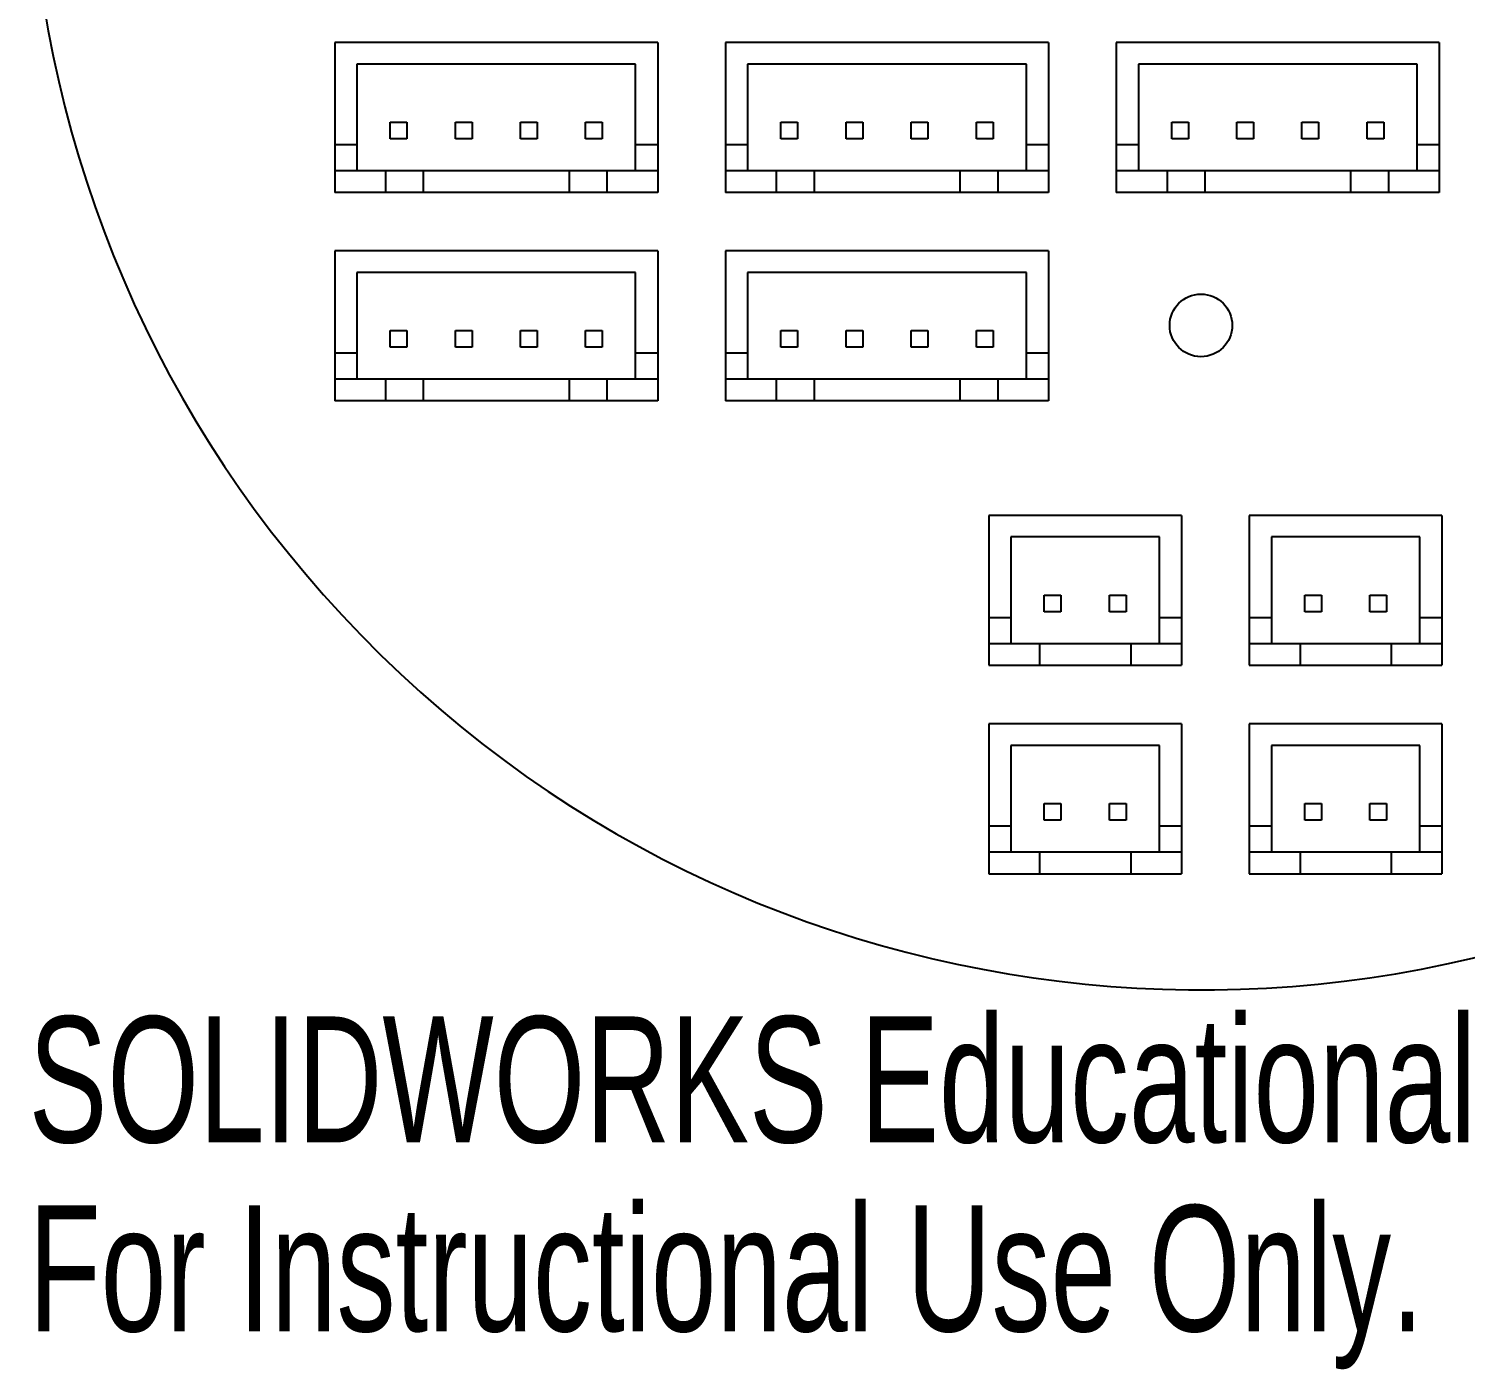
# Model space of a CAD drawing. Header units: millimetres. Extents: x -45 to 54, y -60 to 45.
# Drawn here: x -45 to 10.1, y -59.6 to -8.1 of the extents above; entities that cross this region are included whole.
import ezdxf

# ---------------------------------------------------------------- set-up
doc = ezdxf.new("R2010")
doc.units = ezdxf.units.MM
doc.styles.add('SLDTEXTSTYLE0', font='TXT', dxfattribs={"width": 0.7})

msp = doc.modelspace()

# ---------------------------------------------------------------- linework, layer by layer
at = {"color": 7, "linetype": 'Continuous', "lineweight": 25}
for p, q in [((-20.852, -8.642), (-33.252, -8.642)), ((-33.252, -8.642), (-33.252, -14.392)), ((-20.852, -8.642), (-20.852, -14.392)), ((-5.852, -8.642), (-18.252, -8.642)), ((-18.252, -8.642), (-18.252, -14.392)), ((-5.852, -8.642), (-5.852, -14.392)), ((9.148, -8.642), (-3.252, -8.642)), ((-3.252, -8.642), (-3.252, -14.392)), ((9.148, -8.642), (9.148, -14.392)), ((-21.702, -9.467), (-32.402, -9.467)), ((-32.402, -9.467), (-32.402, -13.567)), ((-21.702, -13.567), (-21.702, -9.467)), ((-6.702, -9.467), (-17.402, -9.467)), ((-17.402, -9.467), (-17.402, -13.567)), ((-6.702, -13.567), (-6.702, -9.467)), ((8.298, -9.467), (-2.402, -9.467)), ((-2.402, -9.467), (-2.402, -13.567)), ((8.298, -13.567), (8.298, -9.467)), ((-31.122, -11.697), (-30.482, -11.697)), ((-31.122, -12.337), (-31.122, -11.697)), ((-30.482, -11.697), (-30.482, -12.337)), ((-28.622, -12.337), (-28.622, -11.697)), ((-28.622, -11.697), (-27.982, -11.697)), ((-27.982, -11.697), (-27.982, -12.337)), ((-26.122, -12.337), (-26.122, -11.697)), ((-26.122, -11.697), (-25.482, -11.697)), ((-25.482, -11.697), (-25.482, -12.337)), ((-23.622, -12.337), (-23.622, -11.697)), ((-23.622, -11.697), (-22.982, -11.697)), ((-22.982, -11.697), (-22.982, -12.337)), ((-16.122, -12.337), (-16.122, -11.697)), ((-16.122, -11.697), (-15.482, -11.697)), ((-15.482, -11.697), (-15.482, -12.337)), ((-13.622, -11.697), (-12.982, -11.697)), ((-13.622, -12.337), (-13.622, -11.697)), ((-12.982, -11.697), (-12.982, -12.337)), ((-11.122, -12.337), (-11.122, -11.697)), ((-11.122, -11.697), (-10.482, -11.697)), ((-10.482, -11.697), (-10.482, -12.337)), ((-8.622, -11.697), (-7.982, -11.697)), ((-8.622, -12.337), (-8.622, -11.697)), ((-7.982, -11.697), (-7.982, -12.337)), ((-1.122, -12.337), (-1.122, -11.697)), ((-1.122, -11.697), (-0.482, -11.697)), ((-0.482, -11.697), (-0.482, -12.337)), ((1.378, -11.697), (2.018, -11.697)), ((1.378, -12.337), (1.378, -11.697)), ((2.018, -11.697), (2.018, -12.337)), ((3.878, -12.337), (3.878, -11.697)), ((3.878, -11.697), (4.518, -11.697)), ((4.518, -11.697), (4.518, -12.337)), ((6.378, -11.697), (7.018, -11.697)), ((6.378, -12.337), (6.378, -11.697)), ((7.018, -11.697), (7.018, -12.337)), ((-32.402, -12.567), (-33.252, -12.567)), ((-30.482, -12.337), (-31.122, -12.337)), ((-27.982, -12.337), (-28.622, -12.337)), ((-25.482, -12.337), (-26.122, -12.337)), ((-22.982, -12.337), (-23.622, -12.337)), ((-20.852, -12.567), (-21.702, -12.567)), ((-17.402, -12.567), (-18.252, -12.567)), ((-15.482, -12.337), (-16.122, -12.337)), ((-12.982, -12.337), (-13.622, -12.337)), ((-10.482, -12.337), (-11.122, -12.337)), ((-7.982, -12.337), (-8.622, -12.337)), ((-5.852, -12.567), (-6.702, -12.567)), ((-2.402, -12.567), (-3.252, -12.567)), ((-0.482, -12.337), (-1.122, -12.337)), ((2.018, -12.337), (1.378, -12.337)), ((4.518, -12.337), (3.878, -12.337)), ((7.018, -12.337), (6.378, -12.337)), ((9.148, -12.567), (8.298, -12.567)), ((-20.852, -13.567), (-33.252, -13.567)), ((-31.302, -13.567), (-31.302, -14.392)), ((-29.852, -13.567), (-29.852, -14.392)), ((-24.252, -13.567), (-24.252, -14.392)), ((-22.802, -13.567), (-22.802, -14.392)), ((-5.852, -13.567), (-18.252, -13.567)), ((-16.302, -13.567), (-16.302, -14.392)), ((-14.852, -13.567), (-14.852, -14.392)), ((-9.252, -13.567), (-9.252, -14.392)), ((-7.802, -13.567), (-7.802, -14.392)), ((9.148, -13.567), (-3.252, -13.567)), ((-1.302, -13.567), (-1.302, -14.392)), ((0.148, -13.567), (0.148, -14.392)), ((5.748, -13.567), (5.748, -14.392)), ((7.198, -13.567), (7.198, -14.392)), ((-20.852, -14.392), (-33.252, -14.392)), ((-5.852, -14.392), (-18.252, -14.392)), ((9.148, -14.392), (-3.252, -14.392)), ((-20.852, -16.642), (-33.252, -16.642)), ((-33.252, -16.642), (-33.252, -22.392)), ((-20.852, -16.642), (-20.852, -22.392)), ((-5.852, -16.642), (-18.252, -16.642)), ((-18.252, -16.642), (-18.252, -22.392)), ((-5.852, -16.642), (-5.852, -22.392)), ((-21.702, -17.467), (-32.402, -17.467)), ((-32.402, -17.467), (-32.402, -21.567)), ((-21.702, -21.567), (-21.702, -17.467)), ((-6.702, -17.467), (-17.402, -17.467)), ((-17.402, -17.467), (-17.402, -21.567)), ((-6.702, -21.567), (-6.702, -17.467)), ((-31.122, -20.337), (-31.122, -19.697)), ((-31.122, -19.697), (-30.482, -19.697)), ((-30.482, -19.697), (-30.482, -20.337)), ((-28.622, -20.337), (-28.622, -19.697)), ((-28.622, -19.697), (-27.982, -19.697)), ((-27.982, -19.697), (-27.982, -20.337)), ((-26.122, -19.697), (-25.482, -19.697)), ((-26.122, -20.337), (-26.122, -19.697)), ((-25.482, -19.697), (-25.482, -20.337)), ((-23.622, -20.337), (-23.622, -19.697)), ((-23.622, -19.697), (-22.982, -19.697)), ((-22.982, -19.697), (-22.982, -20.337)), ((-16.122, -20.337), (-16.122, -19.697)), ((-16.122, -19.697), (-15.482, -19.697)), ((-15.482, -19.697), (-15.482, -20.337)), ((-13.622, -20.337), (-13.622, -19.697)), ((-13.622, -19.697), (-12.982, -19.697)), ((-12.982, -19.697), (-12.982, -20.337)), ((-11.122, -20.337), (-11.122, -19.697)), ((-11.122, -19.697), (-10.482, -19.697)), ((-10.482, -19.697), (-10.482, -20.337)), ((-8.622, -19.697), (-7.982, -19.697)), ((-8.622, -20.337), (-8.622, -19.697)), ((-7.982, -19.697), (-7.982, -20.337)), ((-30.482, -20.337), (-31.122, -20.337)), ((-27.982, -20.337), (-28.622, -20.337)), ((-25.482, -20.337), (-26.122, -20.337)), ((-22.982, -20.337), (-23.622, -20.337)), ((-15.482, -20.337), (-16.122, -20.337)), ((-12.982, -20.337), (-13.622, -20.337)), ((-10.482, -20.337), (-11.122, -20.337)), ((-7.982, -20.337), (-8.622, -20.337)), ((-32.402, -20.567), (-33.252, -20.567)), ((-20.852, -20.567), (-21.702, -20.567)), ((-17.402, -20.567), (-18.252, -20.567)), ((-5.852, -20.567), (-6.702, -20.567)), ((-20.852, -21.567), (-33.252, -21.567)), ((-31.302, -21.567), (-31.302, -22.392)), ((-29.852, -21.567), (-29.852, -22.392)), ((-24.252, -21.567), (-24.252, -22.392)), ((-22.802, -21.567), (-22.802, -22.392)), ((-5.852, -21.567), (-18.252, -21.567)), ((-16.302, -21.567), (-16.302, -22.392)), ((-14.852, -21.567), (-14.852, -22.392)), ((-9.252, -21.567), (-9.252, -22.392)), ((-7.802, -21.567), (-7.802, -22.392)), ((-20.852, -22.392), (-33.252, -22.392)), ((-5.852, -22.392), (-18.252, -22.392)), ((-0.746, -26.791), (-8.146, -26.791)), ((-8.146, -26.791), (-8.146, -32.541)), ((-0.746, -26.791), (-0.746, -32.541)), ((9.254, -26.791), (1.854, -26.791)), ((1.854, -26.791), (1.854, -32.541)), ((9.254, -26.791), (9.254, -32.541)), ((-1.596, -27.616), (-7.296, -27.616)), ((-7.296, -27.616), (-7.296, -31.716)), ((-1.596, -31.716), (-1.596, -27.616)), ((8.404, -27.616), (2.704, -27.616)), ((2.704, -27.616), (2.704, -31.716)), ((8.404, -31.716), (8.404, -27.616)), ((-6.016, -30.486), (-6.016, -29.846)), ((-6.016, -29.846), (-5.376, -29.846)), ((-5.376, -29.846), (-5.376, -30.486)), ((-3.516, -30.486), (-3.516, -29.846)), ((-3.516, -29.846), (-2.876, -29.846)), ((-2.876, -29.846), (-2.876, -30.486)), ((3.984, -30.486), (3.984, -29.846)), ((3.984, -29.846), (4.624, -29.846)), ((4.624, -29.846), (4.624, -30.486)), ((6.484, -30.486), (6.484, -29.846)), ((6.484, -29.846), (7.124, -29.846)), ((7.124, -29.846), (7.124, -30.486)), ((-7.296, -30.716), (-8.146, -30.716)), ((-5.376, -30.486), (-6.016, -30.486)), ((-2.876, -30.486), (-3.516, -30.486)), ((-0.746, -30.716), (-1.596, -30.716)), ((2.704, -30.716), (1.854, -30.716)), ((4.624, -30.486), (3.984, -30.486)), ((7.124, -30.486), (6.484, -30.486)), ((9.254, -30.716), (8.404, -30.716)), ((-0.746, -31.716), (-8.146, -31.716)), ((-6.196, -31.716), (-6.196, -32.541)), ((-2.696, -31.716), (-2.696, -32.541)), ((9.254, -31.716), (1.854, -31.716)), ((3.804, -31.716), (3.804, -32.541)), ((7.304, -31.716), (7.304, -32.541)), ((-8.146, -32.541), (-0.746, -32.541)), ((1.854, -32.541), (9.254, -32.541)), ((-0.746, -34.791), (-8.146, -34.791)), ((-8.146, -34.791), (-8.146, -40.541)), ((-0.746, -34.791), (-0.746, -40.541)), ((9.254, -34.791), (1.854, -34.791)), ((1.854, -34.791), (1.854, -40.541)), ((9.254, -34.791), (9.254, -40.541)), ((-1.596, -35.616), (-7.296, -35.616)), ((-7.296, -35.616), (-7.296, -39.716)), ((-1.596, -39.716), (-1.596, -35.616)), ((8.404, -35.616), (2.704, -35.616)), ((2.704, -35.616), (2.704, -39.716)), ((8.404, -39.716), (8.404, -35.616)), ((-6.016, -38.486), (-6.016, -37.846)), ((-6.016, -37.846), (-5.376, -37.846)), ((-5.376, -37.846), (-5.376, -38.486)), ((-3.516, -37.846), (-2.876, -37.846)), ((-3.516, -38.486), (-3.516, -37.846)), ((-2.876, -37.846), (-2.876, -38.486)), ((3.984, -37.846), (4.624, -37.846)), ((3.984, -38.486), (3.984, -37.846)), ((4.624, -37.846), (4.624, -38.486)), ((6.484, -38.486), (6.484, -37.846)), ((6.484, -37.846), (7.124, -37.846)), ((7.124, -37.846), (7.124, -38.486)), ((-5.376, -38.486), (-6.016, -38.486)), ((-2.876, -38.486), (-3.516, -38.486)), ((4.624, -38.486), (3.984, -38.486)), ((7.124, -38.486), (6.484, -38.486)), ((-7.296, -38.716), (-8.146, -38.716)), ((-0.746, -38.716), (-1.596, -38.716)), ((2.704, -38.716), (1.854, -38.716)), ((9.254, -38.716), (8.404, -38.716)), ((-0.746, -39.716), (-8.146, -39.716)), ((-6.196, -39.716), (-6.196, -40.541)), ((-2.696, -39.716), (-2.696, -40.541)), ((9.254, -39.716), (1.854, -39.716)), ((3.804, -39.716), (3.804, -40.541)), ((7.304, -39.716), (7.304, -40.541)), ((-8.146, -40.541), (-0.746, -40.541)), ((1.854, -40.541), (9.254, -40.541))]:
    msp.add_line(p, q, dxfattribs=at)
msp.add_circle((0, -19.5), 1.2, dxfattribs=at)
msp.add_arc((0, 0), 45, 58.796, 306.9542, dxfattribs=at)

# ---------------------------------------------------------------- texts
at = {"color": 7, "linetype": 'Continuous', "char_height": 4.83362, "attachment_point": 1, "style": 'SLDTEXTSTYLE0'}
for s, insert in [('SOLIDWORKS Educational Product.', (-45, -46.02)), ('For Instructional Use Only.', (-45, -53.27))]:
    msp.add_mtext(s, dxfattribs=dict(at, insert=insert))

doc.saveas('drawing.dxf')
